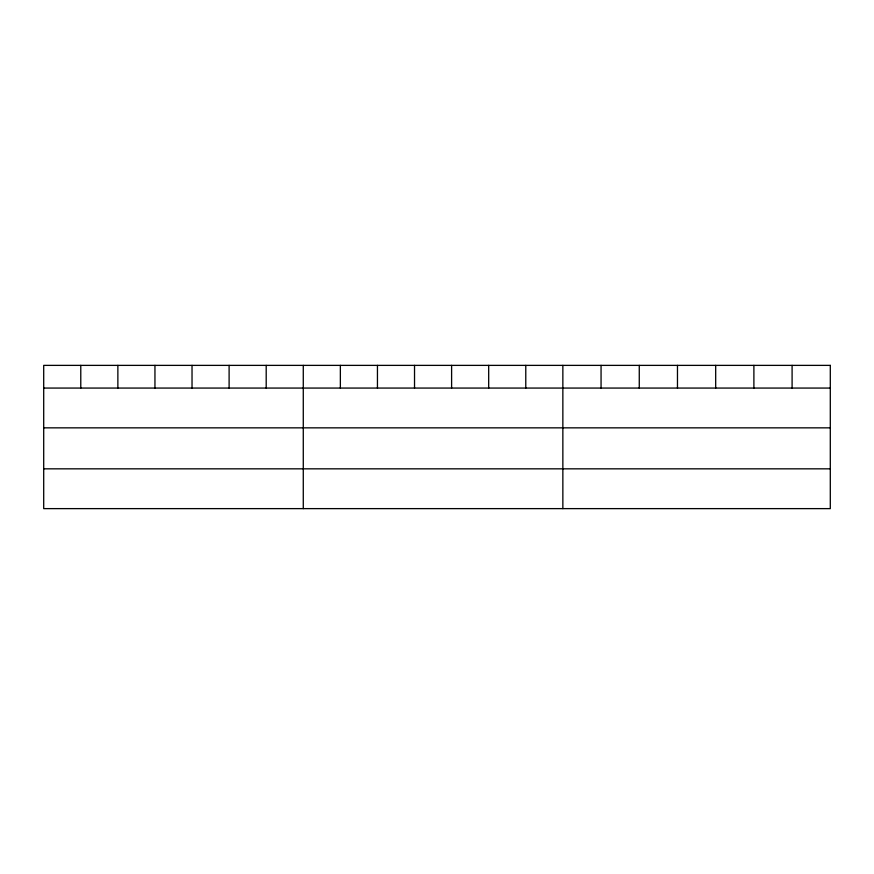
<?xml version="1.0" encoding="UTF-8"?>
<svg xmlns="http://www.w3.org/2000/svg" width="874" height="874" viewBox="0 0 874 874"><rect width="100%" height="100%" fill="white"/><g stroke="black" fill="none" stroke-linecap="round" stroke-linejoin="round"><path stroke-width="1.31" d="M43.7 388.067L830.3 388.067M43.7 427.845L830.3 427.845M43.7 468.835L830.3 468.835M792.095 365.376L792.095 388.067M753.891 365.376L753.891 388.067M715.686 365.376L715.686 388.067M677.47 365.376L677.47 388.067M639.265 365.376L639.265 388.067M601.061 365.376L601.061 388.067M562.856 365.376L562.856 508.624M525.777 365.376L525.777 388.067M488.686 365.376L488.686 388.067M451.607 365.376L451.607 388.067M414.527 365.376L414.527 388.067M377.448 365.376L377.448 388.067M340.357 365.376L340.357 388.067M303.278 365.376L303.278 508.624M266.199 365.376L266.199 388.067M229.108 365.376L229.108 388.067M192.029 365.376L192.029 388.067M154.949 365.376L154.949 388.067M117.87 365.376L117.87 388.067M80.779 365.376L80.779 388.067M830.3 365.376L43.7 365.376L43.7 508.624L830.3 508.624L830.3 365.376"/></g></svg>
